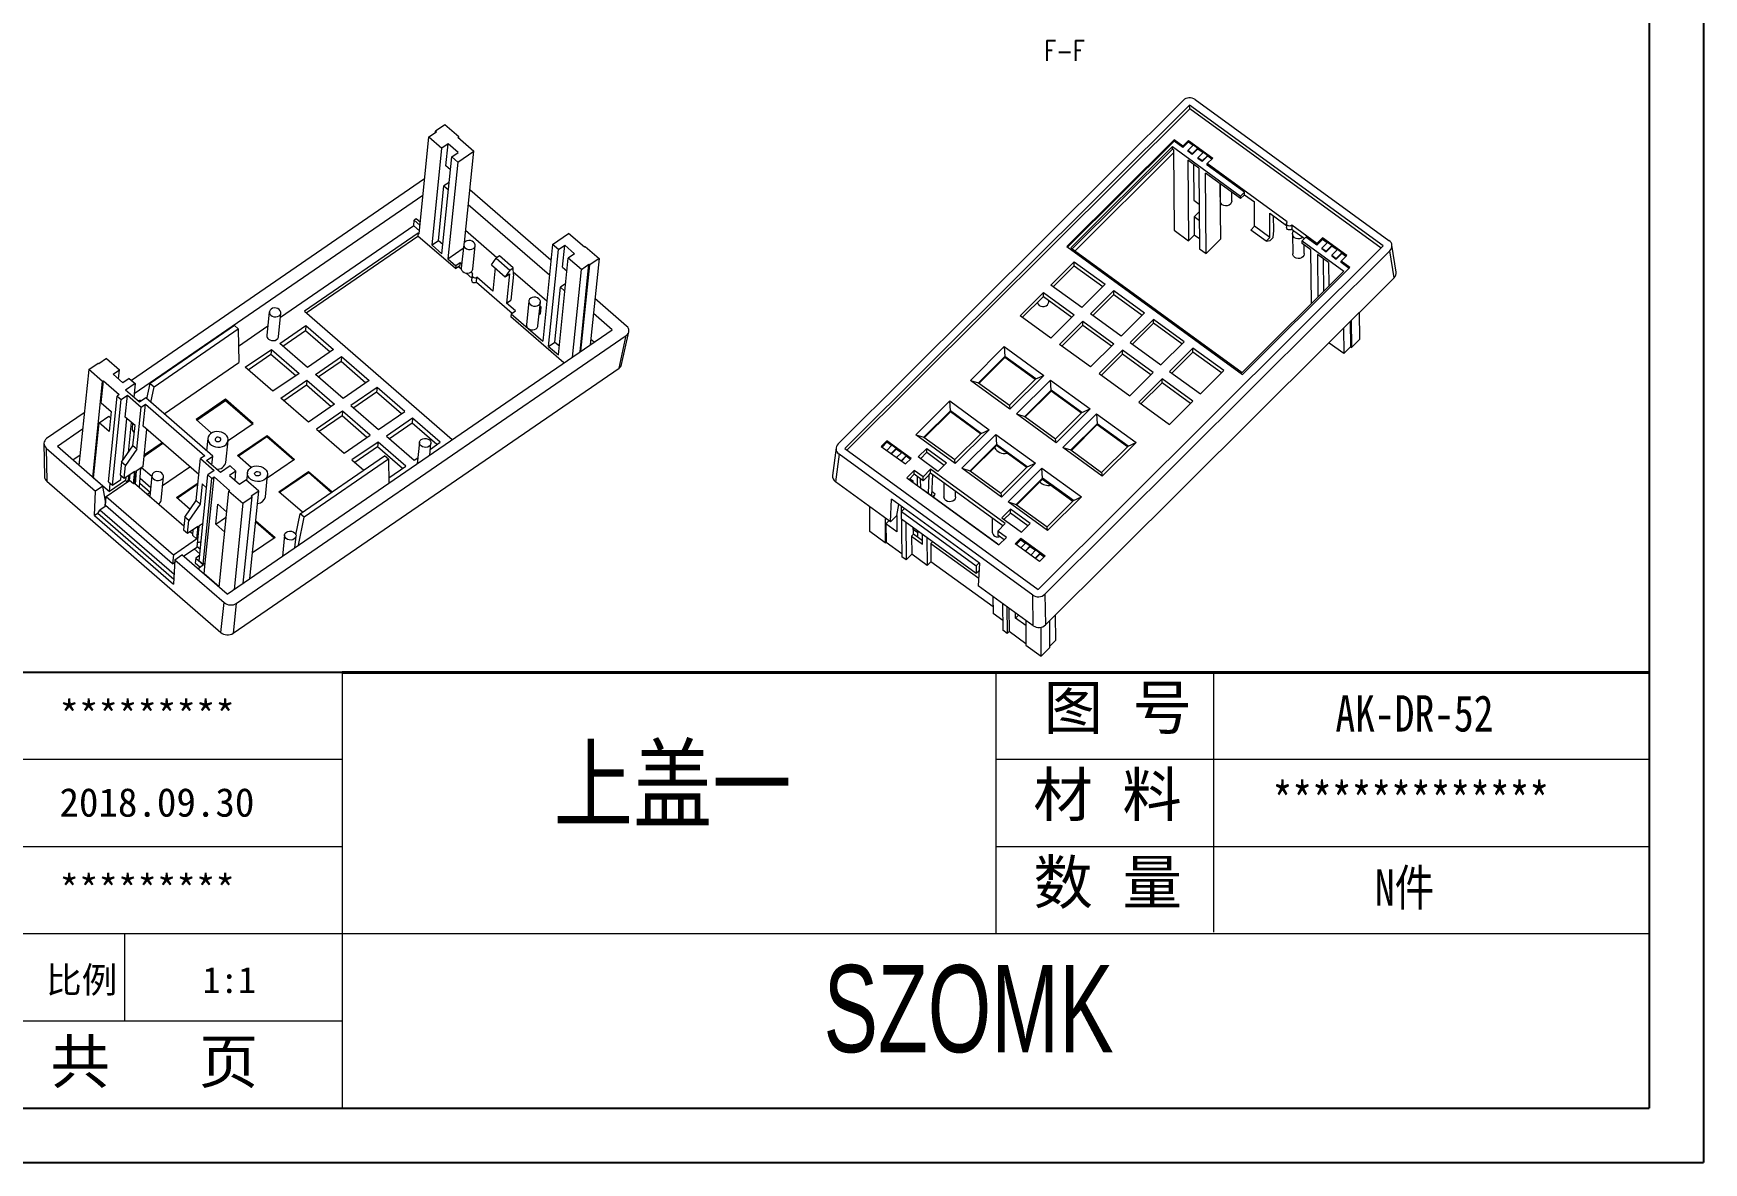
# Model space of a CAD drawing. Header units: inches. Extents: x 1113 to 3281, y 573 to 1166.
# Drawn here: x 2334.8 to 2623.3, y 573 to 768 of the extents above; entities that cross this region are included whole.
import ezdxf

# ---------------------------------------------------------------- set-up
doc = ezdxf.new("R2010")
doc.units = ezdxf.units.IN
doc.layers.add('文字', color=81, linetype='Continuous')
doc.layers.add('粗实线', color=7, linetype='Continuous', lineweight=30)
doc.layers.add('细实线', color=3, linetype='Continuous', lineweight=9)
doc.styles.add('SLDTEXTSTYLE3', font='TXT', dxfattribs={"width": 0.75, "bigfont": 'bigfont'})
doc.styles.get("Standard").update_dxf_attribs({"font": 'txt', "bigfont": 'gbcbig.shx'})
doc.styles.add('宋体', font='', dxfattribs={"width": 0.8, "height": 3.5})
doc.styles.add('长仿宋', font='', dxfattribs={"width": 0.7, "height": 4})
doc.styles.get('宋体').set_extended_font_data('SimSun')
doc.styles.get('长仿宋').set_extended_font_data('SimSun')

msp = doc.modelspace()

# ---------------------------------------------------------------- linework, layer by layer
for p, q in [((2623.302, 968.002), (2623.302, 572.957)), ((2613.896, 958.597), (2613.896, 582.363)), ((2388.156, 657.609), (2275.286, 657.609)), ((2079.052, 582.363), (2613.896, 582.363)), ((2064.595, 572.957), (2623.302, 572.957))]:
    msp.add_line(p, q)
at = {"color": 7, "linetype": 'Continuous', "lineweight": 15}
for p, q in [((2473.8, 697.099), (2533.392, 756.425)), ((2535.504, 756.568), (2568.955, 732.243)), ((2534.529, 755.595), (2474.941, 696.272)), ((2534.535, 754.965), (2475.309, 696.004)), ((2567.977, 731.272), (2534.529, 755.595)), ((2534.535, 754.965), (2534.529, 755.595)), ((2567.614, 730.91), (2534.535, 754.965)), ((2401.415, 733.378), (2403.113, 750.1)), ((2403.113, 750.1), (2404.423, 751.001)), ((2403.113, 750.1), (2405.365, 748.144)), ((2404.264, 750.891), (2404.287, 751.119)), ((2405.889, 752.22), (2404.287, 751.119)), ((2404.423, 751.001), (2404.287, 751.119)), ((2408.277, 750.145), (2405.889, 752.22)), ((2408.277, 750.145), (2408.132, 750.044)), ((2408.256, 749.936), (2408.277, 750.145)), ((2403.667, 731.421), (2405.365, 748.144)), ((2406.457, 748.894), (2405.365, 748.144)), ((2406.073, 745.108), (2406.457, 748.894)), ((2408.163, 747.412), (2406.457, 748.894)), ((2407.071, 746.661), (2408.163, 747.412)), ((2408.095, 745.772), (2410.861, 747.673)), ((2408.132, 750.044), (2410.861, 747.673)), ((2409.256, 731.864), (2410.861, 747.673)), ((2531.844, 749.634), (2513.296, 731.168)), ((2531.847, 749.372), (2513.449, 731.056)), ((2531.557, 748.429), (2514.003, 730.953)), ((2514.249, 730.775), (2531.561, 748.01)), ((2514.731, 730.424), (2531.718, 747.335)), ((2531.557, 748.429), (2543.325, 739.872)), ((2531.561, 748.01), (2531.557, 748.429)), ((2531.713, 747.899), (2531.561, 748.01)), ((2531.713, 747.899), (2531.842, 733.993)), ((2533.363, 748.53), (2531.844, 749.634)), ((2531.847, 749.372), (2531.844, 749.634)), ((2533.365, 748.267), (2531.847, 749.372)), ((2533.363, 748.53), (2534.339, 749.502)), ((2533.365, 748.267), (2533.363, 748.53)), ((2533.365, 748.267), (2534.342, 749.239)), ((2534.215, 747.754), (2535.191, 748.726)), ((2534.215, 747.754), (2534.216, 747.649)), ((2534.974, 747.202), (2534.215, 747.754)), ((2534.975, 747.097), (2534.216, 747.649)), ((2534.339, 749.502), (2538.515, 746.465)), ((2534.342, 749.239), (2534.339, 749.502)), ((2534.342, 749.239), (2535.13, 748.666)), ((2535.95, 748.174), (2534.974, 747.202)), ((2535.951, 748.069), (2534.975, 747.097)), ((2535.191, 748.726), (2535.95, 748.174)), ((2535.93, 746.506), (2536.907, 747.478)), ((2535.95, 748.174), (2535.951, 748.069)), ((2535.951, 748.069), (2536.846, 747.418)), ((2536.907, 747.478), (2537.666, 746.926)), ((2405.373, 729.939), (2407.071, 746.661)), ((2406.845, 744.437), (2406.073, 745.108)), ((2408.095, 745.772), (2406.397, 729.049)), ((2407.071, 746.661), (2408.095, 745.772)), ((2536.116, 744.697), (2534.218, 746.077)), ((2534.218, 746.077), (2534.347, 732.171)), ((2534.974, 747.202), (2534.975, 747.097)), ((2535.21, 745.356), (2535.268, 739.178)), ((2535.93, 746.506), (2535.931, 746.401)), ((2536.69, 745.954), (2535.93, 746.506)), ((2536.691, 745.849), (2535.931, 746.401)), ((2536.116, 744.697), (2536.245, 730.791)), ((2537.666, 746.926), (2536.69, 745.954)), ((2536.69, 745.954), (2536.691, 745.849)), ((2537.667, 746.821), (2536.691, 745.849)), ((2538.515, 746.465), (2537.538, 745.493)), ((2551.394, 735.418), (2537.538, 745.493)), ((2537.541, 745.231), (2537.538, 745.493)), ((2543.994, 740.538), (2537.541, 745.231)), ((2537.666, 746.926), (2537.667, 746.821)), ((2537.667, 746.821), (2538.363, 746.315)), ((2402.376, 742.844), (2351.75, 708.065)), ((2404.759, 732.171), (2405.72, 741.637)), ((2406.624, 742.258), (2405.72, 741.637)), ((2405.72, 741.637), (2406.493, 740.966)), ((2537.384, 729.963), (2537.255, 743.869)), ((2543.329, 739.452), (2537.255, 743.869)), ((2539.768, 742.041), (2539.857, 732.425)), ((2539.775, 742.036), (2539.803, 739.045)), ((2402.086, 739.987), (2352.212, 705.724)), ((2424.196, 728.81), (2410.182, 740.986)), ((2535.268, 739.178), (2536.174, 738.519)), ((2541.803, 739.063), (2541.789, 740.572)), ((2543.994, 740.538), (2543.325, 739.872)), ((2543.329, 739.452), (2543.325, 739.872)), ((2543.329, 739.452), (2543.998, 740.118)), ((2543.998, 740.118), (2543.994, 740.538)), ((2543.998, 740.118), (2545.706, 738.876)), ((2545.745, 734.678), (2545.706, 738.876)), ((2400.512, 734.728), (2400.555, 735.722)), ((2400.919, 735.972), (2400.555, 735.722)), ((2400.555, 735.722), (2401.564, 734.845)), ((2401.617, 735.365), (2400.919, 735.972)), ((2423.931, 726.204), (2409.918, 738.38)), ((2536.186, 737.179), (2535.294, 736.292)), ((2535.294, 736.292), (2535.324, 733.143)), ((2536.2, 735.633), (2535.294, 736.292)), ((2548.402, 732.746), (2548.363, 736.944)), ((2548.363, 736.944), (2551.276, 734.826)), ((2549.048, 733.919), (2549.025, 736.463)), ((2400.512, 734.728), (2377.465, 718.896)), ((2401.278, 733.496), (2381.639, 720.005)), ((2381.941, 719.743), (2401.227, 732.992)), ((2400.512, 734.728), (2401.468, 733.898)), ((2401.278, 733.496), (2401.227, 732.992)), ((2407.71, 727.359), (2401.227, 732.992)), ((2401.278, 733.496), (2401.415, 733.378)), ((2401.63, 735.496), (2401.538, 735.433)), ((2414.842, 729.251), (2409.465, 733.923)), ((2424.473, 731.541), (2427.24, 733.442)), ((2429.97, 731.07), (2427.24, 733.442)), ((2531.842, 733.993), (2534.347, 732.171)), ((2535.324, 733.143), (2534.347, 732.171)), ((2536.23, 732.484), (2535.324, 733.143)), ((2545.094, 734.03), (2545.745, 734.678)), ((2547.752, 732.098), (2545.094, 734.03)), ((2548.402, 732.746), (2545.745, 734.678)), ((2548.928, 732.739), (2549.048, 733.919)), ((2551.273, 735.137), (2551.28, 734.455)), ((2556.518, 731.691), (2552.153, 734.866)), ((2552.153, 734.866), (2552.159, 734.183)), ((2552.159, 734.183), (2552.539, 733.907)), ((2552.298, 733.346), (2552.33, 729.935)), ((2552.539, 733.907), (2554.057, 732.803)), ((2553.954, 732.143), (2554.623, 732.809)), ((2554.057, 732.803), (2554.381, 732.568)), ((2556.521, 731.429), (2554.623, 732.809)), ((2404.759, 732.171), (2403.667, 731.421)), ((2403.667, 731.421), (2405.373, 729.939)), ((2405.531, 731.5), (2404.759, 732.171)), ((2406.397, 729.049), (2409.059, 730.878)), ((2409.126, 731.543), (2408.71, 727.441)), ((2410.699, 727.239), (2411.116, 731.341)), ((2424.473, 731.541), (2422.775, 714.819)), ((2423.799, 713.929), (2425.497, 730.652)), ((2425.497, 730.652), (2424.473, 731.541)), ((2425.497, 730.652), (2426.589, 731.402)), ((2426.205, 727.616), (2426.589, 731.402)), ((2426.589, 731.402), (2428.295, 729.92)), ((2428.295, 729.92), (2427.203, 729.17)), ((2430.115, 731.17), (2429.97, 731.07)), ((2430.115, 731.17), (2432.504, 729.095)), ((2508.388, 671.949), (2567.977, 731.272)), ((2569.117, 730.445), (2509.526, 671.119)), ((2513.296, 731.168), (2543.664, 709.084)), ((2514.003, 730.953), (2543.612, 709.422)), ((2536.245, 730.791), (2537.384, 729.963)), ((2537.384, 729.963), (2539.857, 732.425)), ((2547.752, 732.098), (2548.402, 732.746)), ((2547.752, 732.098), (2548.407, 732.221)), ((2548.928, 732.739), (2548.407, 732.221)), ((2553.954, 732.143), (2561.166, 726.898)), ((2553.958, 731.723), (2553.954, 732.143)), ((2555.476, 730.619), (2553.958, 731.723)), ((2554.306, 732.494), (2554.305, 732.623)), ((2554.33, 729.954), (2554.316, 731.462)), ((2555.562, 721.319), (2555.476, 730.619)), ((2557.495, 732.663), (2556.518, 731.691)), ((2556.521, 731.429), (2556.518, 731.691)), ((2557.497, 732.401), (2556.521, 731.429)), ((2558.346, 731.887), (2557.37, 730.915)), ((2557.37, 730.915), (2557.371, 730.81)), ((2557.37, 730.915), (2558.129, 730.363)), ((2557.371, 730.81), (2558.13, 730.258)), ((2561.67, 729.627), (2557.495, 732.663)), ((2557.497, 732.401), (2557.495, 732.663)), ((2558.286, 731.827), (2557.497, 732.401)), ((2558.129, 730.363), (2559.106, 731.335)), ((2558.129, 730.363), (2558.13, 730.258)), ((2558.13, 730.258), (2559.107, 731.23)), ((2559.106, 731.335), (2558.346, 731.887)), ((2560.062, 730.64), (2559.086, 729.668)), ((2559.106, 731.335), (2559.107, 731.23)), ((2560.002, 730.579), (2559.107, 731.23)), ((2559.845, 729.116), (2560.821, 730.087)), ((2559.846, 729.011), (2560.822, 729.982)), ((2560.821, 730.087), (2560.062, 730.64)), ((2560.821, 730.087), (2560.822, 729.982)), ((2561.519, 729.476), (2560.822, 729.982)), ((2569.826, 725.767), (2569.117, 730.445)), ((2570.175, 726.761), (2569.466, 731.439)), ((2406.397, 729.049), (2407.761, 727.863)), ((2407.71, 727.359), (2408.459, 727.873)), ((2407.761, 727.863), (2407.71, 727.359)), ((2408.51, 728.378), (2407.761, 727.863)), ((2408.238, 727.721), (2408.711, 727.311)), ((2408.51, 728.378), (2408.459, 727.873)), ((2408.781, 728.143), (2408.51, 728.378)), ((2413.925, 728.034), (2414.717, 729.165)), ((2413.925, 728.034), (2416.313, 725.959)), ((2414.547, 727.493), (2414.14, 723.486)), ((2415.3, 729.566), (2414.717, 729.165)), ((2414.717, 729.165), (2417.106, 727.09)), ((2417.688, 727.49), (2415.3, 729.566)), ((2417.106, 727.09), (2416.313, 725.959)), ((2417.106, 727.09), (2417.688, 727.49)), ((2417.706, 726.328), (2417.688, 727.49)), ((2425.505, 712.447), (2427.203, 729.17)), ((2426.205, 727.616), (2426.977, 726.945)), ((2429.455, 727.213), (2427.203, 729.17)), ((2427.919, 712.085), (2429.455, 727.213)), ((2429.23, 712.985), (2430.766, 728.113)), ((2429.389, 713.095), (2430.902, 727.995)), ((2429.455, 727.213), (2430.766, 728.113)), ((2430.766, 728.113), (2430.902, 727.995)), ((2432.504, 729.095), (2430.902, 727.995)), ((2432.504, 729.095), (2430.991, 714.195)), ((2510.562, 724.522), (2514.597, 728.54)), ((2510.961, 724.232), (2514.603, 727.857)), ((2514.597, 728.54), (2519.911, 724.675)), ((2514.603, 727.857), (2514.597, 728.54)), ((2514.603, 727.857), (2519.518, 724.283)), ((2543.664, 709.084), (2562.212, 727.55)), ((2558.513, 728.41), (2556.615, 729.791)), ((2556.615, 729.791), (2556.683, 722.435)), ((2557.607, 729.069), (2557.659, 723.407)), ((2558.513, 728.41), (2558.551, 724.294)), ((2559.086, 729.668), (2559.845, 729.116)), ((2559.086, 729.668), (2559.087, 729.563)), ((2559.087, 729.563), (2559.846, 729.011)), ((2559.845, 729.116), (2559.846, 729.011)), ((2560.694, 728.655), (2561.67, 729.627)), ((2562.212, 727.55), (2560.694, 728.655)), ((2560.696, 728.392), (2560.694, 728.655)), ((2562.061, 727.4), (2560.696, 728.392)), ((2409.551, 726.581), (2410.524, 725.735)), ((2410.728, 726.451), (2410.387, 726.747)), ((2410.572, 726.205), (2410.489, 725.384)), ((2411.327, 725.037), (2411.411, 725.858)), ((2411.327, 725.037), (2417.491, 719.682)), ((2414.14, 723.486), (2411.411, 725.858)), ((2416.313, 725.959), (2417.042, 726.459)), ((2417.042, 726.459), (2416.529, 721.411)), ((2417.706, 726.328), (2417.257, 721.911)), ((2423.479, 721.748), (2417.699, 726.769)), ((2424.891, 714.68), (2425.852, 724.145)), ((2426.756, 724.766), (2425.852, 724.145)), ((2426.625, 723.474), (2425.852, 724.145)), ((2569.826, 725.767), (2509.621, 665.831)), ((2515.876, 720.658), (2510.562, 724.522)), ((2519.911, 724.675), (2515.876, 720.658)), ((2543.612, 709.422), (2561.166, 726.898)), ((2416.529, 721.411), (2417.257, 721.911)), ((2418.064, 720.077), (2416.529, 721.411)), ((2420.386, 721.759), (2419.97, 717.658)), ((2421.96, 717.456), (2422.376, 721.557)), ((2437.276, 717.445), (2431.804, 722.2)), ((2505.225, 719.209), (2509.26, 723.227)), ((2505.624, 718.919), (2509.266, 722.544)), ((2509.26, 723.227), (2514.574, 719.362)), ((2509.266, 722.544), (2509.26, 723.227)), ((2509.266, 722.544), (2514.181, 718.97)), ((2510.193, 721.654), (2510.191, 721.872)), ((2517.394, 719.554), (2521.43, 723.571)), ((2517.794, 719.263), (2521.436, 722.889)), ((2521.43, 723.571), (2526.744, 719.706)), ((2521.436, 722.889), (2521.43, 723.571)), ((2521.436, 722.889), (2526.351, 719.315)), ((2375.557, 719.895), (2375.14, 715.794)), ((2377.13, 715.592), (2377.546, 719.693)), ((2381.639, 720.005), (2407.165, 697.827)), ((2417.316, 719.562), (2417.264, 719.057)), ((2426.45, 711.076), (2417.264, 719.057)), ((2417.316, 719.562), (2418.064, 720.077)), ((2417.316, 719.562), (2422.775, 714.819)), ((2422.181, 719.636), (2422.332, 719.505)), ((2422.46, 720.767), (2422.309, 720.898)), ((2422.31, 720.902), (2422.463, 720.768)), ((2422.46, 720.767), (2422.332, 719.505)), ((2422.332, 719.505), (2422.335, 719.506)), ((2422.335, 719.506), (2422.463, 720.768)), ((2422.463, 720.768), (2422.46, 720.767)), ((2434.767, 716.789), (2431.539, 719.594)), ((2510.539, 715.345), (2505.225, 719.209)), ((2514.574, 719.362), (2510.539, 715.345)), ((2522.709, 715.689), (2517.394, 719.554)), ((2526.744, 719.706), (2522.709, 715.689)), ((2528.262, 718.602), (2524.227, 714.585)), ((2533.577, 714.737), (2528.262, 718.602)), ((2528.269, 717.92), (2528.262, 718.602)), ((2562.427, 718.402), (2562.47, 713.738)), ((2563.902, 715.164), (2563.859, 719.827)), ((2369.517, 717.548), (2354.955, 707.543)), ((2355.637, 706.951), (2370.2, 716.955)), ((2368.294, 671.124), (2434.767, 716.789)), ((2369.517, 717.548), (2370.2, 716.955)), ((2369.853, 669.537), (2437.207, 715.808)), ((2370.2, 716.955), (2370.287, 711.144)), ((2375.304, 717.411), (2370.245, 713.936)), ((2377.375, 714.421), (2381.889, 717.522)), ((2377.865, 713.995), (2381.806, 716.702)), ((2381.889, 717.522), (2381.806, 716.702)), ((2381.806, 716.702), (2386.093, 712.977)), ((2381.889, 717.522), (2386.666, 713.372)), ((2435.965, 710.172), (2437.207, 715.808)), ((2436.417, 710.807), (2437.659, 716.442)), ((2512.058, 714.241), (2516.093, 718.258)), ((2512.457, 713.95), (2516.099, 717.576)), ((2516.093, 718.258), (2521.407, 714.393)), ((2516.099, 717.576), (2516.093, 718.258)), ((2516.099, 717.576), (2521.014, 714.002)), ((2528.269, 717.92), (2524.627, 714.294)), ((2533.184, 714.346), (2528.269, 717.92)), ((2561.106, 717.087), (2561.147, 712.682)), ((2562.278, 718.253), (2562.319, 713.849)), ((2371.404, 710.319), (2375.919, 713.421)), ((2371.895, 709.893), (2375.835, 712.6)), ((2375.919, 713.421), (2375.835, 712.6)), ((2375.835, 712.6), (2380.122, 708.876)), ((2375.919, 713.421), (2380.696, 709.27)), ((2382.152, 710.27), (2377.375, 714.421)), ((2386.666, 713.372), (2382.152, 710.27)), ((2423.799, 713.929), (2424.891, 714.68)), ((2423.799, 713.929), (2425.505, 712.447)), ((2424.891, 714.68), (2425.663, 714.008)), ((2431.65, 714.648), (2431.087, 715.137)), ((2496.655, 708.062), (2502.513, 713.894)), ((2502.513, 713.894), (2509.346, 708.925)), ((2502.513, 713.894), (2502.626, 712.169)), ((2517.372, 710.376), (2512.058, 714.241)), ((2521.407, 714.393), (2517.372, 710.376)), ((2522.926, 713.289), (2518.89, 709.272)), ((2522.932, 712.607), (2519.29, 708.981)), ((2528.24, 709.424), (2522.926, 713.289)), ((2522.932, 712.607), (2522.926, 713.289)), ((2527.847, 709.033), (2522.932, 712.607)), ((2524.227, 714.585), (2529.542, 710.72)), ((2529.542, 710.72), (2533.577, 714.737)), ((2535.095, 713.633), (2531.06, 709.616)), ((2535.102, 712.951), (2531.46, 709.325)), ((2540.41, 709.769), (2535.095, 713.633)), ((2535.102, 712.951), (2535.095, 713.633)), ((2540.016, 709.377), (2535.102, 712.951)), ((2558.641, 714.632), (2558.642, 714.504)), ((2561.147, 712.682), (2558.642, 714.504)), ((2561.147, 712.682), (2562.319, 713.849)), ((2562.319, 713.849), (2562.47, 713.738)), ((2563.902, 715.164), (2562.47, 713.738)), ((2344.362, 709.952), (2342.679, 693.379)), ((2344.362, 709.952), (2345.964, 711.053)), ((2346.751, 707.877), (2344.362, 709.952)), ((2346.1, 710.934), (2345.964, 711.053)), ((2347.411, 711.835), (2346.1, 710.934)), ((2347.411, 711.835), (2349.663, 709.878)), ((2348.571, 709.128), (2349.663, 709.878)), ((2349.505, 708.316), (2349.663, 709.878)), ((2357.373, 702.273), (2370.287, 711.144)), ((2369.298, 664.373), (2435.965, 710.172)), ((2376.181, 706.169), (2371.404, 710.319)), ((2383.517, 709.084), (2388.031, 712.186)), ((2384.007, 708.658), (2387.948, 711.365)), ((2388.031, 712.186), (2387.948, 711.365)), ((2387.948, 711.365), (2392.235, 707.641)), ((2388.031, 712.186), (2392.808, 708.035)), ((2502.626, 712.169), (2498.07, 707.633)), ((2502.627, 712.011), (2498.162, 707.566)), ((2507.94, 708.304), (2502.626, 712.169)), ((2502.627, 712.011), (2502.626, 712.169)), ((2507.85, 708.214), (2502.627, 712.011)), ((2536.375, 705.751), (2540.41, 709.769)), ((2345.068, 691.304), (2346.751, 707.877)), ((2346.512, 704.191), (2346.896, 707.977)), ((2346.751, 707.877), (2346.896, 707.977)), ((2346.896, 707.977), (2349.626, 705.605)), ((2350.277, 707.645), (2348.571, 709.128)), ((2351.369, 708.395), (2350.277, 707.645)), ((2352.393, 707.506), (2350.718, 706.356)), ((2351.369, 708.395), (2352.393, 707.506)), ((2352.393, 707.506), (2352.15, 705.112)), ((2354.413, 704.845), (2354.955, 707.543)), ((2354.955, 707.543), (2355.637, 706.951)), ((2355.095, 704.252), (2355.637, 706.951)), ((2380.696, 709.27), (2376.181, 706.169)), ((2377.546, 704.983), (2382.061, 708.084)), ((2378.037, 704.557), (2381.977, 707.264)), ((2382.061, 708.084), (2381.977, 707.264)), ((2381.977, 707.264), (2386.264, 703.539)), ((2382.061, 708.084), (2386.838, 703.933)), ((2388.294, 704.934), (2383.517, 709.084)), ((2392.808, 708.035), (2388.294, 704.934)), ((2394.173, 706.849), (2389.659, 703.748)), ((2394.173, 706.849), (2394.09, 706.029)), ((2398.95, 702.699), (2394.173, 706.849)), ((2503.488, 703.093), (2496.655, 708.062)), ((2496.655, 708.062), (2498.07, 707.633)), ((2498.07, 707.633), (2503.385, 703.769)), ((2503.385, 703.769), (2507.94, 708.304)), ((2509.346, 708.925), (2503.488, 703.093)), ((2504.627, 702.265), (2510.484, 708.097)), ((2507.94, 708.304), (2509.346, 708.925)), ((2510.484, 708.097), (2517.317, 703.128)), ((2510.598, 706.372), (2510.484, 708.097)), ((2518.89, 709.272), (2524.205, 705.407)), ((2524.205, 705.407), (2528.24, 709.424)), ((2529.758, 708.32), (2525.723, 704.303)), ((2529.765, 707.638), (2526.123, 704.012)), ((2535.073, 704.455), (2529.758, 708.32)), ((2529.765, 707.638), (2529.758, 708.32)), ((2534.68, 704.064), (2529.765, 707.638)), ((2531.06, 709.616), (2536.375, 705.751)), ((2346.512, 704.191), (2348.218, 702.708)), ((2347.756, 690.526), (2349.262, 705.355)), ((2348.439, 689.933), (2349.944, 704.762)), ((2349.626, 705.605), (2349.262, 705.355)), ((2349.262, 705.355), (2349.944, 704.762)), ((2349.944, 704.762), (2351.037, 705.513)), ((2350.652, 701.726), (2351.037, 705.513)), ((2353.107, 704.28), (2350.718, 706.356)), ((2351.037, 705.513), (2353.425, 703.437)), ((2354.199, 705.031), (2353.107, 704.28)), ((2353.425, 703.437), (2354.153, 703.937)), ((2353.769, 700.151), (2354.153, 703.937)), ((2354.153, 703.937), (2364.39, 695.043)), ((2365.8, 694.951), (2354.199, 705.031)), ((2367.991, 704.789), (2362.894, 701.287)), ((2363.007, 701.189), (2367.971, 704.6)), ((2367.991, 704.789), (2367.971, 704.6)), ((2367.971, 704.6), (2372.635, 700.547)), ((2372.768, 700.638), (2367.991, 704.789)), ((2382.323, 700.832), (2377.546, 704.983)), ((2386.838, 703.933), (2382.323, 700.832)), ((2394.09, 706.029), (2390.149, 703.322)), ((2398.377, 702.304), (2394.09, 706.029)), ((2487.218, 698.667), (2493.076, 704.498)), ((2493.076, 704.498), (2499.908, 699.53)), ((2493.189, 702.774), (2493.076, 704.498)), ((2510.598, 706.372), (2506.042, 701.836)), ((2510.599, 706.214), (2506.134, 701.769)), ((2515.912, 702.507), (2510.598, 706.372)), ((2510.599, 706.214), (2510.598, 706.372)), ((2515.821, 702.417), (2510.599, 706.214)), ((2525.723, 704.303), (2531.038, 700.438)), ((2531.038, 700.438), (2535.073, 704.455)), ((2343.602, 702.468), (2337.096, 697.998)), ((2346.159, 700.72), (2347.834, 701.871)), ((2347.834, 701.871), (2348.109, 701.632)), ((2348.218, 702.708), (2347.866, 699.238)), ((2350.23, 694.238), (2350.963, 701.456)), ((2352.358, 700.244), (2350.652, 701.726)), ((2352.688, 696.18), (2353.425, 703.437)), ((2362.894, 701.287), (2365.58, 698.953)), ((2388.203, 702.748), (2383.688, 699.646)), ((2388.119, 701.927), (2384.179, 699.22)), ((2388.203, 702.748), (2388.119, 701.927)), ((2392.406, 698.203), (2388.119, 701.927)), ((2392.98, 698.597), (2388.203, 702.748)), ((2389.659, 703.748), (2394.436, 699.597)), ((2394.436, 699.597), (2398.95, 702.699)), ((2400.315, 701.513), (2395.801, 698.411)), ((2400.315, 701.513), (2400.232, 700.692)), ((2405.092, 697.362), (2400.315, 701.513)), ((2493.189, 702.774), (2488.633, 698.238)), ((2493.19, 702.616), (2488.725, 698.171)), ((2498.503, 698.909), (2493.189, 702.774)), ((2493.19, 702.616), (2493.189, 702.774)), ((2498.412, 698.819), (2493.19, 702.616)), ((2503.385, 703.769), (2503.488, 703.093)), ((2511.46, 697.296), (2504.627, 702.265)), ((2504.627, 702.265), (2506.042, 701.836)), ((2506.042, 701.836), (2511.356, 697.972)), ((2511.356, 697.972), (2515.912, 702.507)), ((2517.317, 703.128), (2511.46, 697.296)), ((2512.598, 696.468), (2518.456, 702.3)), ((2515.912, 702.507), (2517.317, 703.128)), ((2518.456, 702.3), (2525.289, 697.331)), ((2518.456, 702.3), (2518.569, 700.575)), ((2343.312, 699.61), (2338.954, 696.616)), ((2345.198, 691.254), (2346.159, 700.72)), ((2347.866, 699.238), (2346.159, 700.72)), ((2351.713, 700.805), (2351.184, 695.6)), ((2351.925, 700.621), (2351.84, 699.787)), ((2352.006, 696.773), (2352.358, 700.244)), ((2352.107, 699.186), (2352.241, 699.088)), ((2353.741, 693.205), (2354.391, 699.61)), ((2363.383, 691.798), (2353.769, 700.151)), ((2368.428, 697.657), (2372.768, 700.638)), ((2370.059, 695.062), (2375.156, 698.563)), ((2370.173, 694.963), (2375.137, 698.374)), ((2375.156, 698.563), (2375.137, 698.374)), ((2375.137, 698.374), (2379.801, 694.321)), ((2375.156, 698.563), (2379.933, 694.412)), ((2383.688, 699.646), (2388.465, 695.496)), ((2388.465, 695.496), (2392.98, 698.597)), ((2395.801, 698.411), (2400.578, 694.261)), ((2400.232, 700.692), (2396.291, 697.985)), ((2404.519, 696.968), (2400.232, 700.692)), ((2494.051, 693.698), (2487.218, 698.667)), ((2487.218, 698.667), (2488.633, 698.238)), ((2488.633, 698.238), (2493.947, 694.373)), ((2493.947, 694.373), (2498.503, 698.909)), ((2499.908, 699.53), (2494.051, 693.698)), ((2495.19, 692.87), (2501.047, 698.701)), ((2498.503, 698.909), (2499.908, 699.53)), ((2501.047, 698.701), (2507.88, 693.733)), ((2501.047, 698.701), (2501.16, 696.977)), ((2518.569, 700.575), (2514.013, 696.039)), ((2514.106, 695.972), (2518.571, 700.417)), ((2523.884, 696.71), (2518.569, 700.575)), ((2518.571, 700.417), (2518.569, 700.575)), ((2518.571, 700.417), (2523.793, 696.62)), ((2336.623, 697.157), (2336.711, 691.433)), ((2337.027, 696.36), (2345.559, 688.947)), ((2337.027, 696.36), (2337.116, 690.637)), ((2346.799, 689.799), (2338.954, 696.616)), ((2350.025, 693.945), (2352.006, 696.773)), ((2352.688, 696.18), (2350.708, 693.352)), ((2352.688, 696.18), (2352.006, 696.773)), ((2357.068, 697.285), (2354.01, 695.184)), ((2354.123, 695.086), (2357.181, 697.187)), ((2364.949, 698.038), (2364.73, 695.881)), ((2368.046, 693.898), (2368.431, 697.685)), ((2394.345, 697.411), (2389.83, 694.31)), ((2394.261, 696.591), (2390.321, 693.884)), ((2394.345, 697.411), (2394.261, 696.591)), ((2398.548, 692.866), (2394.261, 696.591)), ((2399.122, 693.26), (2394.345, 697.411)), ((2401.489, 697.364), (2401.114, 693.671)), ((2403.276, 695.155), (2403.479, 697.162)), ((2403.38, 696.186), (2405.092, 697.362)), ((2473.448, 696.408), (2472.827, 691.64)), ((2473.963, 695.301), (2473.341, 690.533)), ((2507.414, 670.976), (2473.963, 695.301)), ((2474.941, 696.272), (2508.388, 671.949)), ((2482.235, 697.63), (2481.259, 696.658)), ((2481.259, 696.658), (2485.434, 693.622)), ((2482.238, 697.368), (2481.413, 696.546)), ((2483.087, 696.854), (2482.201, 695.973)), ((2486.411, 694.594), (2482.235, 697.63)), ((2482.238, 697.368), (2482.235, 697.63)), ((2483.026, 696.794), (2482.238, 697.368)), ((2482.961, 695.421), (2483.846, 696.302)), ((2483.022, 695.376), (2483.847, 696.197)), ((2483.846, 696.302), (2483.087, 696.854)), ((2483.846, 696.302), (2483.847, 696.197)), ((2484.742, 695.546), (2483.847, 696.197)), ((2484.803, 695.607), (2483.917, 694.725)), ((2485.562, 695.054), (2484.803, 695.607)), ((2487.631, 694.827), (2489.128, 696.318)), ((2488.031, 694.537), (2489.134, 695.635)), ((2489.128, 696.318), (2492.544, 693.833)), ((2489.134, 695.635), (2489.128, 696.318)), ((2489.134, 695.635), (2492.151, 693.442)), ((2501.16, 696.977), (2496.605, 692.441)), ((2501.162, 696.819), (2496.697, 692.374)), ((2506.475, 693.112), (2501.16, 696.977)), ((2501.162, 696.819), (2501.16, 696.977)), ((2506.384, 693.022), (2501.162, 696.819)), ((2511.46, 697.296), (2511.356, 697.972)), ((2519.431, 691.499), (2512.598, 696.468)), ((2512.598, 696.468), (2514.013, 696.039)), ((2514.013, 696.039), (2519.328, 692.175)), ((2519.328, 692.175), (2523.884, 696.71)), ((2525.289, 697.331), (2519.431, 691.499)), ((2523.884, 696.71), (2525.289, 697.331)), ((2342.856, 695.12), (2341.639, 694.283)), ((2350.025, 693.945), (2349.801, 691.736)), ((2350.708, 693.352), (2350.025, 693.945)), ((2350.484, 691.144), (2350.708, 693.352)), ((2350.484, 691.144), (2352.304, 692.394)), ((2352.08, 690.185), (2352.304, 692.394)), ((2352.467, 690.157), (2352.62, 692.435)), ((2353.741, 693.205), (2352.482, 692.341)), ((2353.123, 689.587), (2353.348, 692.935)), ((2353.489, 693.032), (2355.266, 691.489)), ((2354.183, 695.034), (2353.907, 694.844)), ((2354.183, 695.034), (2353.932, 695.088)), ((2354.183, 695.034), (2353.947, 695.239)), ((2357.113, 689.884), (2361.845, 693.134)), ((2362.925, 687.286), (2363.662, 694.543)), ((2364.39, 695.043), (2363.662, 694.543)), ((2363.662, 694.543), (2366.05, 692.468)), ((2364.708, 694.2), (2365.8, 694.951)), ((2367.097, 692.125), (2364.708, 694.2)), ((2366.05, 692.468), (2364.958, 691.717)), ((2365.642, 693.389), (2365.8, 694.951)), ((2368.772, 693.275), (2367.097, 692.125)), ((2369.795, 692.386), (2368.772, 693.275)), ((2372.405, 693.024), (2370.059, 695.062)), ((2379.933, 694.412), (2375.194, 691.157)), ((2380.888, 685.012), (2395.45, 695.016)), ((2396.133, 694.423), (2381.57, 684.419)), ((2389.83, 694.31), (2391.858, 692.548)), ((2396.133, 694.423), (2395.45, 695.016)), ((2396.133, 694.423), (2396.195, 690.291)), ((2396.18, 691.24), (2399.122, 693.26)), ((2400.578, 694.261), (2401.219, 694.701)), ((2484.676, 694.173), (2485.562, 695.054)), ((2484.738, 694.128), (2485.563, 694.949)), ((2485.434, 693.622), (2486.411, 694.594)), ((2485.562, 695.054), (2485.563, 694.949)), ((2486.259, 694.443), (2485.563, 694.949)), ((2486.953, 692.517), (2485.651, 691.222)), ((2488.471, 691.413), (2486.953, 692.517)), ((2486.959, 691.835), (2486.953, 692.517)), ((2491.047, 692.343), (2487.631, 694.827)), ((2489.773, 692.709), (2488.471, 691.413)), ((2502.679, 683.324), (2489.773, 692.709)), ((2489.779, 692.027), (2489.773, 692.709)), ((2492.544, 693.833), (2491.047, 692.343)), ((2494.051, 693.698), (2493.947, 694.373)), ((2502.022, 687.901), (2495.19, 692.87)), ((2495.19, 692.87), (2496.605, 692.441)), ((2496.605, 692.441), (2501.919, 688.576)), ((2501.919, 688.576), (2506.475, 693.112)), ((2507.88, 693.733), (2502.022, 687.901)), ((2503.161, 687.073), (2509.019, 692.905)), ((2506.475, 693.112), (2507.88, 693.733)), ((2509.019, 692.905), (2515.852, 687.936)), ((2509.132, 691.18), (2509.019, 692.905)), ((2337.116, 690.637), (2367.185, 664.512)), ((2345.157, 691.226), (2345.198, 691.254)), ((2345.198, 691.254), (2347.928, 688.883)), ((2346.799, 689.799), (2345.559, 688.947)), ((2347.253, 687.18), (2346.799, 689.799)), ((2347.392, 688.027), (2351.397, 690.778)), ((2347.756, 690.526), (2348.439, 689.933)), ((2350.695, 690.783), (2347.928, 688.883)), ((2347.928, 688.883), (2348.067, 690.255)), ((2348.439, 689.933), (2349.895, 690.933)), ((2349.801, 691.736), (2350.484, 691.144)), ((2349.895, 690.933), (2349.962, 691.596)), ((2350.75, 691.327), (2350.695, 690.783)), ((2350.845, 690.621), (2351.172, 690.846)), ((2350.988, 690.497), (2350.845, 690.621)), ((2351.289, 691.697), (2351.138, 690.6)), ((2351.397, 690.778), (2351.505, 691.846)), ((2352.08, 690.185), (2351.397, 690.778)), ((2352.277, 690.321), (2352.08, 690.185)), ((2352.482, 692.341), (2352.277, 690.321)), ((2352.277, 690.321), (2360.789, 682.926)), ((2353.172, 690.312), (2354.986, 688.736)), ((2353.228, 691.156), (2355.07, 689.556)), ((2355.281, 691.632), (2354.915, 688.03)), ((2356.854, 687.329), (2357.27, 691.43)), ((2359.502, 687.808), (2363.239, 690.376)), ((2359.615, 687.71), (2363.219, 690.186)), ((2363.452, 676.888), (2364.958, 691.717)), ((2363.96, 690.164), (2363.607, 686.693)), ((2364.732, 689.493), (2363.96, 690.164)), ((2364.135, 676.295), (2365.641, 691.125)), ((2364.499, 676.545), (2366.005, 691.375)), ((2364.958, 691.717), (2365.641, 691.125)), ((2365.641, 691.125), (2366.005, 691.375)), ((2368.734, 689.003), (2366.005, 691.375)), ((2369.795, 692.386), (2368.703, 691.636)), ((2368.703, 691.636), (2370.409, 690.153)), ((2369.637, 690.824), (2369.795, 692.386)), ((2370.409, 690.153), (2371.501, 690.904)), ((2373.753, 688.947), (2371.501, 690.904)), ((2371.773, 692.109), (2371.639, 690.784)), ((2374.871, 687.969), (2375.255, 691.755)), ((2377.225, 688.836), (2382.322, 692.337)), ((2377.338, 688.737), (2382.303, 692.148)), ((2382.322, 692.337), (2382.303, 692.148)), ((2382.303, 692.148), (2386.265, 688.705)), ((2382.322, 692.337), (2386.397, 688.796)), ((2482.833, 683.631), (2473.341, 690.533)), ((2485.651, 691.222), (2501.594, 679.628)), ((2486.959, 691.835), (2486.051, 690.931)), ((2486.2, 691.08), (2486.743, 690.685)), ((2486.743, 690.685), (2486.594, 690.536)), ((2486.745, 690.426), (2486.743, 690.685)), ((2488.478, 690.731), (2486.959, 691.835)), ((2487.507, 689.872), (2487.492, 691.447)), ((2488.108, 689.435), (2488.025, 691.06)), ((2488.478, 690.731), (2488.471, 691.413)), ((2489.454, 691.703), (2488.478, 690.731)), ((2489.454, 691.703), (2489.342, 688.539)), ((2489.454, 691.703), (2489.779, 692.027)), ((2502.286, 682.932), (2489.779, 692.027)), ((2490.085, 691.804), (2489.955, 688.093)), ((2492.061, 690.368), (2492.083, 687.941)), ((2509.132, 691.18), (2504.576, 686.644)), ((2504.668, 686.577), (2509.134, 691.022)), ((2514.446, 687.315), (2509.132, 691.18)), ((2509.134, 691.022), (2509.132, 691.18)), ((2509.134, 691.022), (2514.356, 687.225)), ((2519.328, 692.175), (2519.431, 691.499)), ((2345.378, 684.714), (2345.559, 688.947)), ((2347.213, 686.268), (2347.253, 687.18)), ((2347.232, 686.45), (2347.392, 688.027)), ((2347.392, 688.027), (2358.994, 677.947)), ((2354.981, 688.685), (2354.523, 688.37)), ((2361.857, 685.762), (2359.502, 687.808)), ((2360.944, 684.458), (2362.925, 687.286)), ((2363.607, 686.693), (2361.627, 683.865)), ((2363.607, 686.693), (2362.925, 687.286)), ((2366.291, 683.228), (2366.644, 686.699)), ((2366.644, 686.699), (2368.225, 685.325)), ((2366.906, 672.33), (2368.589, 688.903)), ((2368.589, 688.903), (2368.734, 689.003)), ((2368.589, 688.903), (2370.977, 686.828)), ((2370.977, 686.828), (2369.464, 671.928)), ((2370.977, 686.828), (2372.579, 687.928)), ((2371.066, 673.028), (2372.579, 687.928)), ((2372.217, 673.819), (2373.753, 688.947)), ((2373.753, 688.947), (2372.443, 688.047)), ((2372.443, 688.047), (2372.579, 687.928)), ((2381.3, 685.295), (2377.225, 688.836)), ((2482.833, 683.631), (2483.038, 687.542)), ((2498.222, 676.5), (2483.038, 687.542)), ((2488.492, 689.156), (2488.492, 689.157)), ((2501.399, 679.771), (2488.492, 689.157)), ((2490.594, 688.425), (2489.982, 688.87)), ((2490.594, 688.425), (2490.132, 687.965)), ((2490.27, 687.864), (2490.594, 688.425)), ((2494.083, 687.959), (2494.074, 688.903)), ((2501.919, 688.576), (2502.022, 687.901)), ((2509.994, 682.104), (2503.161, 687.073)), ((2503.161, 687.073), (2504.576, 686.644)), ((2504.576, 686.644), (2509.891, 682.78)), ((2509.891, 682.78), (2514.446, 687.315)), ((2515.852, 687.936), (2509.994, 682.104)), ((2514.446, 687.315), (2515.852, 687.936)), ((2345.906, 685.077), (2345.378, 684.714)), ((2345.378, 684.714), (2359.027, 672.855)), ((2345.906, 685.077), (2346.302, 685.642)), ((2359.06, 673.647), (2345.906, 685.077)), ((2347.213, 686.268), (2346.302, 685.642)), ((2359.098, 674.524), (2346.302, 685.642)), ((2358.834, 676.37), (2347.232, 686.45)), ((2360.944, 684.458), (2360.72, 682.249)), ((2361.627, 683.865), (2360.944, 684.458)), ((2361.403, 681.656), (2361.627, 683.865)), ((2366.291, 683.228), (2367.966, 684.379)), ((2368.116, 684.248), (2367.966, 684.379)), ((2373.232, 683.809), (2376.541, 680.933)), ((2380.159, 681.384), (2380.888, 685.012)), ((2380.597, 679.575), (2381.57, 684.419)), ((2381.57, 684.419), (2380.888, 685.012)), ((2479.298, 681.944), (2479.258, 686.231)), ((2481.915, 684.299), (2481.955, 680.012)), ((2482.056, 683.29), (2482.582, 683.814)), ((2482.833, 683.631), (2483.942, 684.735)), ((2483.93, 684.506), (2483.804, 684.598)), ((2483.928, 684.721), (2483.954, 681.91)), ((2483.942, 684.735), (2484.32, 686.61)), ((2484.716, 686.322), (2484.796, 677.609)), ((2484.736, 685.417), (2485.252, 685.931)), ((2484.748, 684.105), (2484.736, 685.417)), ((2484.736, 685.417), (2497.642, 676.032)), ((2497.654, 674.72), (2484.748, 684.105)), ((2500.412, 684.295), (2500.434, 681.868)), ((2503.553, 685.828), (2502.056, 684.338)), ((2502.056, 684.338), (2505.472, 681.853)), ((2503.559, 685.146), (2502.455, 684.047)), ((2506.969, 683.344), (2503.553, 685.828)), ((2503.559, 685.146), (2503.553, 685.828)), ((2506.576, 682.952), (2503.559, 685.146)), ((2360.72, 682.249), (2361.403, 681.656)), ((2361.403, 681.656), (2363.223, 682.907)), ((2361.876, 681.982), (2362.345, 681.574)), ((2362.316, 681.291), (2362.425, 682.358)), ((2362.999, 680.698), (2362.316, 681.291)), ((2363.223, 682.907), (2362.999, 680.698)), ((2363.401, 682.854), (2363.036, 679.257)), ((2364.107, 683.338), (2363.401, 682.854)), ((2367.873, 681.854), (2366.291, 683.228)), ((2376.541, 680.933), (2372.67, 678.274)), ((2373.212, 683.62), (2376.409, 680.842)), ((2378.189, 681.357), (2377.814, 677.664)), ((2379.975, 679.149), (2380.179, 681.155)), ((2481.955, 680.012), (2479.298, 681.944)), ((2482.056, 683.29), (2482.085, 680.142)), ((2483.954, 681.91), (2482.056, 683.29)), ((2485.495, 683.562), (2485.556, 677.057)), ((2486.503, 681.178), (2486.828, 681.502)), ((2486.503, 681.178), (2486.532, 678.029)), ((2486.503, 681.178), (2488.401, 679.797)), ((2486.732, 682.662), (2486.735, 682.376)), ((2486.735, 682.376), (2487.494, 681.824)), ((2486.828, 681.502), (2486.821, 682.313)), ((2488.395, 680.362), (2486.828, 681.502)), ((2487.494, 681.824), (2487.491, 682.11)), ((2487.494, 681.824), (2487.805, 681.882)), ((2487.59, 680.948), (2487.582, 681.84)), ((2488.401, 679.797), (2488.385, 681.46)), ((2489.144, 680.908), (2489.189, 676.097)), ((2501.378, 682.028), (2502.679, 683.324)), ((2502.896, 680.924), (2501.378, 682.028)), ((2501.378, 682.028), (2501.384, 681.346)), ((2502.503, 680.532), (2501.384, 681.346)), ((2501.594, 679.628), (2502.896, 680.924)), ((2505.472, 681.853), (2506.969, 683.344)), ((2509.994, 682.104), (2509.891, 682.78)), ((2358.994, 677.947), (2362.999, 680.698)), ((2360.745, 677.683), (2363.036, 679.257)), ((2362.595, 678.953), (2363.576, 678.101)), ((2363.055, 679.445), (2363.659, 678.921)), ((2481.955, 680.012), (2482.085, 680.142)), ((2482.085, 680.142), (2484.791, 678.174)), ((2486.532, 678.029), (2485.556, 677.057)), ((2489.189, 676.097), (2486.532, 678.029)), ((2490.118, 680.2), (2489.811, 679.893)), ((2489.811, 679.893), (2489.84, 676.745)), ((2489.811, 679.893), (2498.084, 673.877)), ((2501.399, 679.771), (2501.398, 679.771)), ((2501.399, 679.77), (2501.399, 679.771)), ((2502.449, 680.571), (2502.454, 680.483)), ((2504.414, 679.819), (2505.391, 680.791)), ((2508.59, 676.783), (2504.414, 679.819)), ((2504.568, 679.708), (2505.393, 680.529)), ((2505.357, 679.134), (2506.243, 680.015)), ((2505.391, 680.791), (2509.566, 677.755)), ((2505.393, 680.529), (2505.391, 680.791)), ((2505.393, 680.529), (2506.182, 679.955)), ((2507.002, 679.463), (2506.116, 678.582)), ((2507.003, 679.358), (2506.178, 678.537)), ((2506.243, 680.015), (2507.002, 679.463)), ((2507.002, 679.463), (2507.003, 679.358)), ((2507.003, 679.358), (2507.898, 678.708)), ((2507.073, 677.886), (2507.958, 678.768)), ((2508.718, 678.216), (2507.832, 677.334)), ((2508.718, 678.111), (2507.893, 677.289)), ((2507.958, 678.768), (2508.718, 678.216)), ((2508.718, 678.216), (2508.718, 678.111)), ((2508.718, 678.111), (2509.415, 677.604)), ((2358.994, 677.947), (2358.834, 676.37)), ((2358.834, 676.37), (2359.188, 676.613)), ((2359.208, 677.089), (2359.027, 672.855)), ((2359.208, 677.089), (2360.448, 677.941)), ((2359.208, 677.089), (2367.74, 669.676)), ((2368.294, 671.124), (2360.448, 677.941)), ((2362.844, 677.363), (2362.761, 676.543)), ((2362.761, 676.543), (2363.635, 675.783)), ((2363.55, 677.848), (2362.844, 677.363)), ((2362.844, 677.363), (2364.209, 676.178)), ((2364.209, 676.178), (2363.242, 675.513)), ((2363.452, 676.888), (2364.135, 676.295)), ((2364.135, 676.295), (2364.499, 676.545)), ((2364.307, 674.652), (2364.499, 676.545)), ((2485.556, 677.057), (2484.796, 677.609)), ((2489.84, 676.745), (2489.189, 676.097)), ((2500.567, 668.944), (2489.84, 676.745)), ((2498.159, 676.546), (2497.642, 676.032)), ((2497.642, 676.032), (2497.654, 674.72)), ((2497.654, 674.72), (2498.155, 675.218)), ((2498.222, 676.5), (2498.017, 672.589)), ((2509.566, 677.755), (2508.59, 676.783)), ((2366.912, 672.388), (2364.307, 674.652)), ((2498.141, 674.957), (2497.997, 675.061)), ((2507.509, 665.687), (2498.017, 672.589)), ((2367.185, 664.512), (2367.74, 669.676)), ((2369.853, 669.537), (2369.298, 664.373)), ((2500.55, 670.747), (2500.577, 667.815)), ((2502.215, 669.536), (2502.258, 664.911)), ((2507.509, 665.687), (2507.414, 670.976)), ((2509.526, 671.119), (2509.621, 665.831)), ((2502.242, 666.605), (2500.577, 667.815)), ((2502.974, 668.984), (2503.017, 664.359)), ((2503.305, 668.744), (2503.343, 664.683)), ((2504.452, 667.004), (2504.444, 667.916)), ((2504.452, 667.004), (2504.978, 667.527)), ((2506.218, 665.719), (2504.452, 667.004)), ((2506.209, 666.632), (2506.249, 662.345)), ((2510.295, 666.502), (2510.338, 661.838)), ((2511.317, 667.519), (2511.358, 663.115)), ((2503.017, 664.359), (2502.258, 664.911)), ((2503.343, 664.683), (2503.017, 664.359)), ((2506.247, 662.571), (2503.343, 664.683)), ((2508.906, 660.413), (2508.86, 665.424)), ((2506.249, 662.345), (2508.906, 660.413)), ((2508.906, 660.413), (2510.338, 661.838)), ((2511.358, 663.115), (2510.336, 662.098))]:
    msp.add_line(p, q, dxfattribs=at)
at = {"color": 7, "linetype": 'Continuous', "lineweight": 15, "flags": 128}
for points in [[(2541.803, 739.063), (2541.8, 738.988), (2541.726, 738.729), (2541.562, 738.502), (2541.324, 738.329), (2541.035, 738.226), (2540.723, 738.205), (2540.419, 738.267), (2540.152, 738.406), (2539.949, 738.608), (2539.83, 738.854), (2539.803, 739.045)], [(2552.153, 734.866), (2552, 734.763), (2551.812, 734.717), (2551.618, 734.737), (2551.448, 734.818), (2551.328, 734.948), (2551.275, 735.108), (2551.298, 735.273), (2551.394, 735.418)], [(2552.159, 734.183), (2552.006, 734.08), (2551.818, 734.035), (2551.624, 734.055), (2551.454, 734.136), (2551.334, 734.266), (2551.281, 734.426), (2551.28, 734.455)], [(2554.057, 732.803), (2553.819, 732.63), (2553.53, 732.528), (2553.218, 732.507), (2552.914, 732.568), (2552.647, 732.707), (2552.445, 732.91), (2552.325, 733.156), (2552.301, 733.421), (2552.375, 733.68), (2552.539, 733.907)], [(2410.849, 731.942), (2410.603, 732.101), (2410.309, 732.195), (2409.997, 732.216), (2409.697, 732.16), (2409.439, 732.035), (2409.247, 731.851), (2409.141, 731.628), (2409.131, 731.386), (2409.218, 731.149), (2409.393, 730.942), (2409.639, 730.783), (2409.933, 730.689), (2410.245, 730.668), (2410.545, 730.723), (2410.803, 730.849), (2410.995, 731.033), (2411.101, 731.256), (2411.111, 731.498), (2411.024, 731.734), (2410.849, 731.942)], [(2554.33, 729.954), (2554.327, 729.879), (2554.253, 729.62), (2554.089, 729.392), (2553.851, 729.219), (2553.561, 729.117), (2553.25, 729.096), (2552.945, 729.158), (2552.679, 729.296), (2552.476, 729.499), (2552.357, 729.745), (2552.33, 729.935)], [(2408.71, 727.441), (2408.714, 727.284), (2408.801, 727.048), (2408.976, 726.84), (2409.223, 726.681), (2409.517, 726.587), (2409.829, 726.566), (2410.129, 726.622), (2410.387, 726.747)], [(2410.489, 725.384), (2410.487, 725.367), (2410.519, 725.216), (2410.622, 725.084), (2410.78, 724.989), (2410.97, 724.947), (2411.162, 724.964), (2411.327, 725.037)], [(2410.728, 726.451), (2410.615, 726.333), (2410.571, 726.187), (2410.602, 726.037), (2410.705, 725.904), (2410.864, 725.81), (2411.053, 725.768), (2411.245, 725.785), (2411.411, 725.858)], [(2422.109, 722.159), (2421.863, 722.317), (2421.569, 722.412), (2421.257, 722.432), (2420.957, 722.377), (2420.699, 722.251), (2420.507, 722.068), (2420.401, 721.844), (2420.391, 721.602), (2420.478, 721.366), (2420.653, 721.158), (2420.9, 720.999), (2421.193, 720.905), (2421.505, 720.885), (2421.805, 720.94), (2422.064, 721.065), (2422.255, 721.249), (2422.361, 721.473), (2422.371, 721.715), (2422.285, 721.951), (2422.109, 722.159)], [(2508.209, 721.492), (2508.22, 721.445), (2508.339, 721.199), (2508.542, 720.997), (2508.809, 720.858), (2509.113, 720.796), (2509.425, 720.817), (2509.714, 720.919), (2509.952, 721.093), (2510.116, 721.32), (2510.19, 721.579), (2510.193, 721.654)], [(2377.28, 720.295), (2377.033, 720.453), (2376.739, 720.548), (2376.427, 720.568), (2376.128, 720.513), (2375.869, 720.387), (2375.678, 720.204), (2375.571, 719.98), (2375.561, 719.738), (2375.648, 719.502), (2375.823, 719.294), (2376.07, 719.136), (2376.364, 719.041), (2376.676, 719.021), (2376.976, 719.076), (2377.234, 719.202), (2377.426, 719.385), (2377.532, 719.609), (2377.542, 719.851), (2377.455, 720.087), (2377.28, 720.295)], [(2375.407, 715.192), (2375.653, 715.034), (2375.947, 714.939), (2376.259, 714.919), (2376.559, 714.974), (2376.818, 715.1), (2377.009, 715.283), (2377.115, 715.507), (2377.13, 715.592)], [(2420.237, 717.056), (2420.483, 716.898), (2420.777, 716.803), (2421.089, 716.783), (2421.389, 716.838), (2421.647, 716.964), (2421.839, 717.147), (2421.945, 717.371), (2421.96, 717.456)], [(2367.964, 698.737), (2367.654, 698.952), (2367.292, 699.109), (2366.898, 699.199), (2366.493, 699.216), (2366.098, 699.161), (2365.735, 699.035), (2365.423, 698.846), (2365.18, 698.604), (2365.018, 698.322), (2364.947, 698.015), (2364.969, 697.7), (2365.084, 697.394), (2365.286, 697.112), (2365.563, 696.871), (2365.901, 696.684), (2366.281, 696.56), (2366.684, 696.506), (2367.087, 696.525), (2367.468, 696.616), (2367.808, 696.775), (2368.087, 696.991), (2368.291, 697.255), (2368.409, 697.552), (2368.434, 697.865), (2368.364, 698.178), (2368.205, 698.474), (2367.964, 698.737)], [(2367.054, 698.111), (2366.896, 698.206), (2366.706, 698.248), (2366.514, 698.231), (2366.349, 698.158), (2366.235, 698.04), (2366.191, 697.894), (2366.223, 697.744), (2366.326, 697.611), (2366.484, 697.517), (2366.674, 697.475), (2366.866, 697.492), (2367.031, 697.565), (2367.144, 697.683), (2367.188, 697.829), (2367.157, 697.979), (2367.054, 698.111)], [(2403.212, 697.763), (2403.388, 697.555), (2403.475, 697.319), (2403.464, 697.077), (2403.358, 696.853), (2403.167, 696.67), (2402.908, 696.544), (2402.608, 696.489), (2402.296, 696.509), (2402.003, 696.604), (2401.756, 696.762), (2401.581, 696.97), (2401.494, 697.206), (2401.504, 697.448), (2401.61, 697.672), (2401.802, 697.856), (2402.06, 697.981), (2402.36, 698.036), (2402.672, 698.016), (2402.966, 697.922), (2403.212, 697.763)], [(2374.788, 692.807), (2375.029, 692.544), (2375.189, 692.249), (2375.258, 691.936), (2375.233, 691.622), (2375.115, 691.326), (2374.912, 691.062), (2374.632, 690.845), (2374.293, 690.687), (2373.911, 690.596), (2373.508, 690.576), (2373.106, 690.63), (2372.725, 690.754), (2372.387, 690.942), (2372.11, 691.183), (2371.908, 691.464), (2371.793, 691.771), (2371.771, 692.086), (2371.843, 692.393), (2372.005, 692.675), (2372.248, 692.917), (2372.559, 693.106), (2372.922, 693.231), (2373.317, 693.287), (2373.723, 693.27), (2374.117, 693.18), (2374.479, 693.023), (2374.788, 692.807)], [(2357.004, 692.032), (2356.757, 692.19), (2356.463, 692.285), (2356.151, 692.305), (2355.851, 692.25), (2355.593, 692.124), (2355.401, 691.941), (2355.295, 691.717), (2355.285, 691.475), (2355.372, 691.239), (2355.547, 691.031), (2355.794, 690.872), (2356.087, 690.778), (2356.4, 690.758), (2356.699, 690.813), (2356.958, 690.938), (2357.149, 691.122), (2357.255, 691.346), (2357.266, 691.587), (2357.179, 691.824), (2357.004, 692.032)], [(2373.878, 692.182), (2373.981, 692.05), (2374.013, 691.899), (2373.969, 691.754), (2373.855, 691.635), (2373.69, 691.562), (2373.498, 691.545), (2373.308, 691.587), (2373.15, 691.682), (2373.047, 691.814), (2373.015, 691.965), (2373.06, 692.11), (2373.173, 692.228), (2373.338, 692.302), (2373.53, 692.318), (2373.72, 692.276), (2373.878, 692.182)], [(2494.083, 687.959), (2494.08, 687.884), (2494.006, 687.625), (2493.842, 687.398), (2493.604, 687.225), (2493.315, 687.122), (2493.003, 687.101), (2492.699, 687.163), (2492.432, 687.302), (2492.23, 687.504), (2492.11, 687.75), (2492.083, 687.941)], [(2379.912, 681.756), (2380.088, 681.548), (2380.174, 681.312), (2380.164, 681.07), (2380.058, 680.847), (2379.867, 680.663), (2379.608, 680.537), (2379.308, 680.482), (2378.996, 680.503), (2378.703, 680.597), (2378.456, 680.756), (2378.281, 680.963), (2378.194, 681.2), (2378.204, 681.442), (2378.31, 681.665), (2378.502, 681.849), (2378.76, 681.974), (2379.06, 682.03), (2379.372, 682.009), (2379.666, 681.915), (2379.912, 681.756)]]:
    msp.add_lwpolyline(points, dxfattribs=at)
at = {"color": 7, "linetype": 'Continuous', "lineweight": 15}
for centre, radius, start, end in [((2410.028, 727.32), 0.676, 302.06178, 353.09506), ((2375.841, 715.745), 0.702, 176.00063, 231.85192), ((2420.67, 717.609), 0.702, 176.00063, 231.85192), ((2353.203, 703.301), 1.263, 77.51472, 106.61736), ((2352.541, 699.738), 0.702, 176.00063, 231.85192), ((2502.477, 697.255), 1.826, 205.05877, 285.93683), ((2366.566, 694.227), 1.517, 264.28783, 347.49181), ((2510.072, 691.812), 1.9, 221.77175, 285.19141), ((2356.13, 687.436), 0.731, 290.54138, 351.57516), ((2373.468, 688.237), 1.428, 272.73292, 349.18147), ((2501.403, 681.98), 0.974, 186.59, 291.46967), ((2363.414, 681.393), 1.262, 256.89908, 287.19718)]:
    msp.add_arc(centre, radius, start, end, dxfattribs=at)
for centre, major_axis, ratio, start_param, end_param in [((2534.529, 755.593), (1.5, 0.012), 0.8535494, 0.8567642, 2.4248214), ((2567.974, 731.272), (1.504, 0.016), 0.8489303, 5.5667997, 7.134857), ((2568.683, 726.594), (1.504, 0.016), 0.8489303, 5.5667997, 6.4022399), ((2436.179, 716.696), (1.496, -0.151), 0.7709938, 5.5446271, 7.1126844), ((2434.937, 711.061), (1.496, -0.151), 0.7709938, 5.5446271, 6.1934306), ((2338.124, 697.109), (1.496, -0.151), 0.7709938, 2.4030345, 3.9710917), ((2474.943, 696.272), (1.504, 0.016), 0.8489303, 2.425207, 3.9932643), ((2338.212, 691.386), (1.496, -0.151), 0.7709938, 3.2313474, 3.9710917), ((2474.322, 691.504), (1.504, 0.016), 0.8489303, 3.0225381, 3.9932643), ((2368.831, 670.429), (1.492, -0.152), 0.775211, 3.9748294, 5.5428867), ((2508.388, 671.951), (1.5, 0.012), 0.8535494, 3.9983568, 5.5664141), ((2368.276, 665.266), (1.492, -0.152), 0.775211, 3.9748294, 5.5428867), ((2508.483, 666.662), (1.5, 0.012), 0.8535494, 3.9983568, 5.5664141)]:
    msp.add_ellipse(centre, major_axis=major_axis, ratio=ratio, start_param=start_param, end_param=end_param, dxfattribs=at)
at = {"layer": '粗实线', "color": 7, "lineweight": 40}
msp.add_line((2613.896, 657.609), (2388.156, 657.609), dxfattribs=at)
at = {"layer": '细实线', "color": 7}
for p, q in [((2388.156, 657.609), (2388.156, 582.363)), ((2501.026, 657.609), (2501.026, 612.461)), ((2538.649, 657.609), (2538.649, 612.778)), ((2388.156, 642.56), (2275.286, 642.56)), ((2613.896, 642.56), (2501.026, 642.56)), ((2388.156, 627.511), (2275.286, 627.511)), ((2613.896, 627.511), (2501.026, 627.511)), ((2613.896, 612.461), (2275.286, 612.461)), ((2350.532, 612.461), (2350.532, 597.412)), ((2388.156, 597.412), (2275.286, 597.412))]:
    msp.add_line(p, q, dxfattribs=at)

# ---------------------------------------------------------------- texts
at = {"color": 0, "linetype": 'Continuous', "lineweight": 0, "insert": (2512.919, 766.739), "char_height": 3.5, "attachment_point": 2, "style": 'SLDTEXTSTYLE3'}
msp.add_mtext('{\\Ftxt,bigfont|c134;F}-{\\Ftxt,bigfont|c134;F}', dxfattribs=at)
at = {"width": 2812.89994, "attachment_point": 1}
for s, insert, char_height in [('{\\fSimHei|b0|i0|c134|p49;*********}', (2339.308, 652.702), 4.94924), ('{\\fSimHei|b0|i0|c134|p49;2018.\\fSimHei|b0|i0|c0|p49;09\\fSimHei|b0|i0|c134|p49;.\\fSimHei|b0|i0|c0|p49;30}', (2339.308, 637.653), 4.949237), ('{\\fSimHei|b0|i0|c134|p49;*********}', (2339.308, 622.603), 4.94924)]:
    msp.add_mtext(s, dxfattribs=dict(at, insert=insert, char_height=char_height))
at = {"layer": '文字', "color": 0, "attachment_point": 1, "style": '宋体'}
for s, insert, char_height, width in [('{\\H1.111x;AK-DR-52}', (2559.706, 653.678), 5.64351, 65.24531), ('上盖一', (2424.688, 644.617), 12.5411, 160.33387), ('{\\H1.111x;**************}', (2548.85, 638.629), 5.64351, 65.24531), ('{\\H1.111x;N件}', (2566.532, 623.58), 5.64351, 65.24531)]:
    msp.add_mtext(s, dxfattribs=dict(at, insert=insert, char_height=char_height, width=width))
at = {"layer": '粗实线', "insert": (2471.294, 607.073), "char_height": 15.04936, "width": 168.76367, "attachment_point": 1, "style": '长仿宋'}
msp.add_mtext('{\\fSTXinwei|b0|i0|c134|p2;SZOMK}', dxfattribs=at)
at = {"layer": '细实线', "color": 7, "attachment_point": 1}
for s, insert, char_height, width in [('{\\fSimSun|b0|i0|c134|p54;图 号}', (2509.3, 655.325), 7.52468, 37.6234), ('{\\fSimSun|b0|i0|c134|p54;材 料   }', (2507.516, 640.275), 7.52468, 37.6234), ('{\\fSimSun|b0|i0|c134|p54;数 量}', (2507.553, 625.152), 7.52468, 33.99745), ('{\\fSimSun|b0|i0|c134|p54;比例}', (2336.988, 606.762), 4.51481, 19.8186), ('{\\fSimSun|b0|i0|c134|p54;1:1}', (2364.03, 606.762), 4.51481, 19.8186), ('{\\fSimSun|b0|i0|c134|p54; 共   页}', (2332.642, 594.186), 7.52468, 56.4351)]:
    msp.add_mtext(s, dxfattribs=dict(at, insert=insert, char_height=char_height, width=width))

doc.saveas('drawing.dxf')
